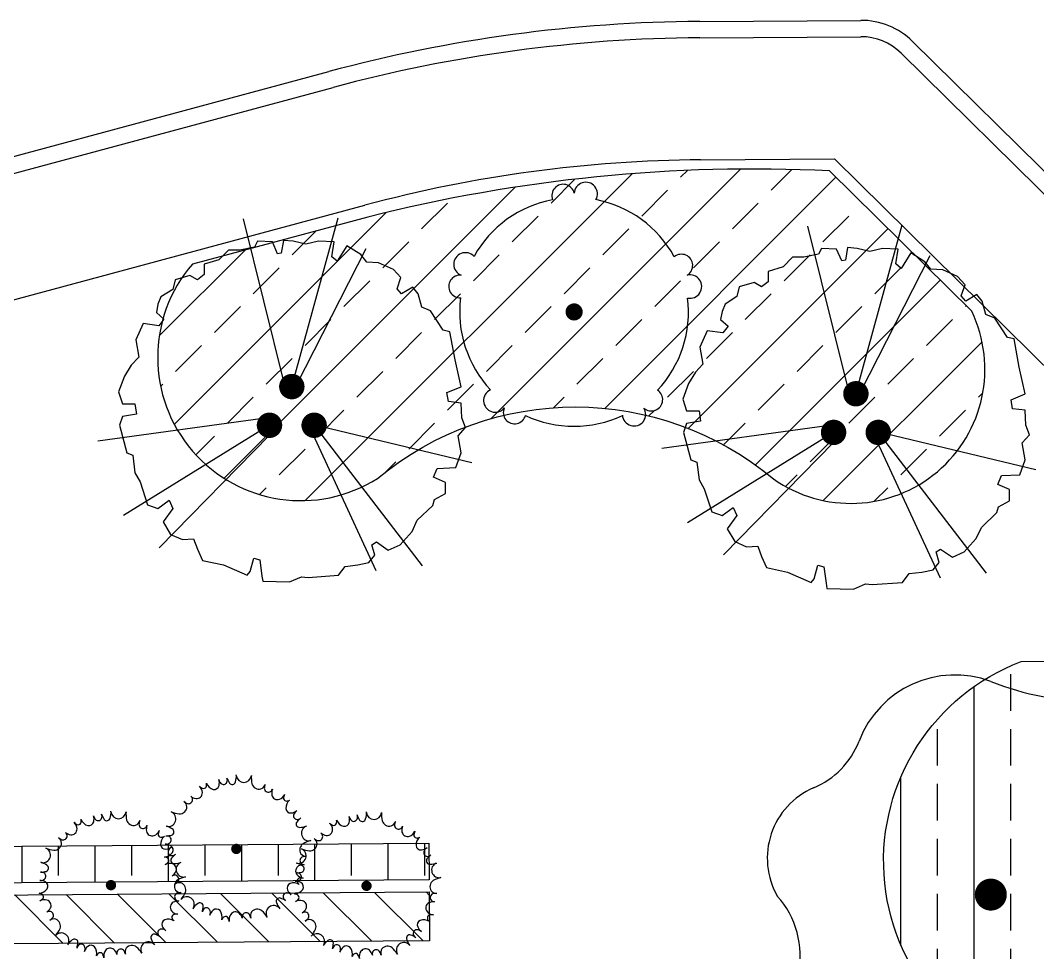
# Model space of a CAD drawing. Header units: feet. Extents: x 919634 to 928945, y 707022 to 708026.
# Drawn here: x 920676.08 to 920717.75, y 707445.08 to 707483.28 of the extents above; entities that cross this region are included whole.
import ezdxf

# ---------------------------------------------------------------- set-up
doc = ezdxf.new("R2010")
doc.units = ezdxf.units.FT
doc.header["$LTSCALE"] = 20
doc.header["$MEASUREMENT"] = 0
for name, color, linetype in [('-u-site-xref', 7, 'Continuous'), ('LK-TREE-013M', 6, 'Continuous'), ('LK-TREE-025M', 2, 'Continuous'), ('LK-TREE-035M', 123, 'Continuous'), ('LK-TREE-050M', 2, 'Continuous'), ('LK-TREE-TRNK', 32, 'Continuous'), ('LP-PATT-SHAR', 4, 'Continuous'), ('LP-SHAR-BRDR-CONT', 123, 'Continuous'), ('LP-TREE', 15, 'Continuous')]:
    doc.layers.add(name, color=color, linetype=linetype)
doc.layers.add('Site Plan$0$SP-CURB', color=3, linetype='Continuous', lineweight=25)
doc.layers.add('Site Plan$0$SP-SIDEWALK', color=2, linetype='Continuous', lineweight=25)
doc.layers.get('-u-site-xref').off()
pattern_1 = [(90, (920409.1467930891, 707331.9921276671), (-3, 0), []), (90, (920410.6467930865, 707333.4921276645), (-3, 0), [1.5, -0.75])]

# ---------------------------------------------------------------- blocks, each defined once
blk = doc.blocks.new('Site Plan')
at = {"layer": 'Site Plan$0$SP-CURB'}
for p, q in [((920703.9082366169, 707483.2345924398), (920710.5018295168, 707483.2776693287)), ((920703.9126137296, 707482.5646067378), (920710.5062066297, 707482.6076836268)), ((920720.8044711292, 707474.3436405186), (920712.6288095665, 707482.4129019997)), ((920720.5312391454, 707473.6719389653), (920712.1581611348, 707481.9360476679)), ((920651.926812622, 707471.2836318972), (920688.7191019981, 707481.1774715543)), ((920652.100801738, 707470.6366173784), (920688.8930911141, 707480.5304570355))]:
    blk.add_line(p, q, dxfattribs=at)
for centre, radius, start, end in [((920704.3002168649, 707423.2358728577), 60, 90.37431622705887, 105.0513866872573), ((920710.5214285293, 707480.2777333496), 3, 45.37526730214879, 90.37431622693227), ((920710.5214285292, 707480.2777333497), 2.330000000037518, 45.37526729949365, 90.37431622364103)]:
    blk.add_arc(centre, radius, start, end, dxfattribs=at)
blk.add_ellipse((920704.3002168649, 707423.2358728577), major_axis=(59.32873388007283, 0.3876031351974234), ratio=1, start_param=1.570796326794897, end_param=1.82695953087341, dxfattribs=at)
at = {"layer": 'Site Plan$0$SP-SIDEWALK'}
for p, q in [((920703.9452787503, 707477.5647134393), (920709.4329710016, 707477.6005653206)), ((920718.4929637713, 707468.6584815376), (920709.4329710016, 707477.6005653206)), ((920659.7396052168, 707467.5131459931, 2.578867369694773e-08), (920690.191517353, 707475.7019904775, 2.315861126608518e-08))]:
    blk.add_line(p, q, dxfattribs=at)
blk.add_arc((920704.3002168649, 707423.2358728577, 0.001307383508379177), 54.33, 90.37431622705887, 105.0513866872573, dxfattribs=at)
blk = doc.blocks.new('TREE-SIMP-005')
at = {"layer": 'LK-TREE-050M'}
for centre, radius, start, end in [((-0.08377323303946582, 0.2740128446012839), 0.2410148314504328, 69.66030257962633, 159.1136661743774), ((0.2415069132607073, 1.096206151856158), 0.643263060235758, 247.9484677748395, 270.591019969107), ((0.2135752346658535, 0.2365424991404055), 0.219177793304975, 356.1089469460936, 80.92588036899413), ((-0.4874905437243342, 0.4274506444509818), 0.1908777990837059, 291.996127445669, 339.2865678889345), ((-0.3442528656520381, 0.08553475810633415), 0.1798612492954901, 113.509049978634, 209.6004086586038), ((0.7466102499786018, 0.1943064552262648), 0.315551059145618, 175.025396269356, 219.3558172424032), ((-0.6576237495174837, -0.1441039940954987), 0.2108728950657779, 348.5773534052316, 41.8886302719907), ((0.3365289680545516, -0.102409677929149), 0.1921463519017287, 283.2700858267119, 30.18650749245099), ((-0.265001679921312, -0.2198436052661314), 0.189005064244361, 169.6436695143773, 258.5100727003751), ((0.5861506970211678, -0.664476605715052), 0.4288702278534303, 119.0130174089601, 149.3178692318655), ((-0.2765590912944447, -0.748742478672515), 0.3446705058437789, 48.53128869969259, 94.3414469668017), ((0.0544451531613106, -0.2900011770143003), 0.2252759235935523, 242.8610345167371, 316.3018933739532)]:
    blk.add_arc(centre, radius, start, end, dxfattribs=at)
at = {"layer": 'LK-TREE-TRNK', "const_width": 0.0375}
blk.add_lwpolyline([(-0.01875000000001137, -7.105427357601002e-15, 1), (0.01874999999998295, -7.105427357601002e-15, 1)], format="xyb", close=True, dxfattribs=at)
blk = doc.blocks.new('TREE-DCID-208')
at = {"layer": 'LK-TREE-013M'}
for p, q in [((0.002221570140164886, 0.07526916604220446), (0.1384640377961546, 0.5735920751646688)), ((-0.08357114908488938, -0.01907001246294726), (-0.5703501843774461, -0.08595924322074211)), ((0.06807861270371518, -0.03879857771401873), (0.3865055728904849, -0.4537296575174707))]:
    blk.add_line(p, q, dxfattribs=at)
at = {"layer": 'LK-TREE-025M'}
for p, q in [((0.0169001688407775, 0.08193974536763449), (0.2215828070808925, 0.4828385083112892)), ((-0.06363547242332857, -0.03879857771402584), (-0.4940948966684005, -0.3050713589170471)), ((0.06975625504964, -0.03722901165738079), (0.5328601105064195, -0.1485639667604062))]:
    blk.add_line(p, q, dxfattribs=at)
at = {"layer": 'LK-TREE-035M'}
for p, q in [((-0.02005751114171517, 0.0867583569020951), (-0.1398999960654237, 0.5698059130878619)), ((-0.06325704160082068, -0.06793503654282063), (-0.3886505299504392, -0.4000236229624932)), ((0.06440541863156568, -0.06468155249014274), (0.2503172832317091, -0.4675737802074593))]:
    blk.add_line(p, q, dxfattribs=at)
at = {"layer": 'LK-TREE-050M'}
blk.add_lwpolyline([(-0.02219505694012014, 0.506330893438431), (-0.02876835268443756, 0.4691044196097351), (-0.03972384559159536, 0.4669146298792413), (-0.05506153566167882, 0.5019513075227309), (-0.09888350729042372, 0.5041411004805809), (-0.1076479016161898, 0.486622760045158), (-0.1514698732449347, 0.4778635914411211), (-0.1843363519664933, 0.4778635914411211), (-0.2128206335251832, 0.4493962894438184), (-0.2566426051539281, 0.4362575349240885), (-0.2566426051539281, 0.4056004399689357), (-0.2763624923868804, 0.3902718924913557), (-0.2982734833844347, 0.4034106470110856), (-0.3420954550131796, 0.3902718924913557), (-0.348668750757497, 0.361804590494053), (-0.3837263280605043, 0.3399066673702862), (-0.3924907223862419, 0.3180087410191703), (-0.3968729195491107, 0.2939210249375606), (-0.3749619337347383, 0.2742128915442876), (-0.3902996238048217, 0.2545047613783709), (-0.4363126940149868, 0.2610741370245577), (-0.4582236798293593, 0.2128987048613311), (-0.4494592855036217, 0.1625334765129054), (-0.4713702713179941, 0.1384457604312956), (-0.4910901585509464, 0.1055988757456561), (-0.5086189472024216, 0.05961323331292334), (-0.4976634542952638, 0.02457655244207757), (-0.4604147784108079, 0.02457655244207757), (-0.4560325812479391, -0.006080539285719055), (-0.4976634542952638, -0.01264991815926919), (-0.5064278486210014, -0.03892742719872189), (-0.484516862806629, -0.1199497472749442), (-0.4669880741551253, -0.1265191261484873), (-0.4604147784108079, -0.1790741442274069), (-0.4450770883407529, -0.2053516532668596), (-0.4231661025263804, -0.2732352188233591), (-0.3924907223862419, -0.284184180385239), (-0.3596242436646833, -0.2600964643036292), (-0.348668750757497, -0.284184180385239), (-0.3771530323161869, -0.3236004439444287), (-0.3552420465018145, -0.3608269177731245), (-0.3201844691988072, -0.3761554652506973), (-0.2873179904772485, -0.3739656722928544), (-0.2763624923868804, -0.4046227672480072), (-0.2610248023167969, -0.4374696519336538), (-0.1996740420365484, -0.4506084064533837), (-0.1295588874305622, -0.4812655014085294), (-0.1207944931047962, -0.4703165398466496), (-0.1098390001976099, -0.4309002762874599), (-0.0923102115461063, -0.4352798589758038), (-0.08573691580178888, -0.4834552943663795), (-0.08354581722036869, -0.4987838418439594), (-0.004666268288616493, -0.5009736348018095), (0.0303913090143908, -0.4856450873242295), (0.05011119624734306, -0.4878348802820796), (0.1399462380862815, -0.4812655014085294), (0.1596661253192053, -0.4549879923690767), (0.1969148012036612, -0.4506084064533837), (0.2297812799252199, -0.4440390308071898), (0.2473100685767236, -0.4221411044560739), (0.2385456742509859, -0.3914840127282773), (0.2516922657395924, -0.3827248408968842), (0.2867498430425997, -0.4068125569784939), (0.3218074203456069, -0.3914840127282773), (0.3568649976486142, -0.3520677459417314), (0.3722026877186693, -0.3192208612560847), (0.4182157579288628, -0.2754250117812092), (0.4225979550917316, -0.2579066713457792), (0.4554644338132903, -0.2403883309103563), (0.4554644338132903, -0.2075414462247096), (0.420406856510283, -0.1922128987471368), (0.4313623494174976, -0.165935389707677), (0.4861398139534288, -0.1637455967498269), (0.5014775040234838, -0.1199497472749442), (0.4927131096977462, -0.06958452215387467), (0.5146240955121186, -0.04549680284490876), (0.5036686026049324, -0.01702950407495507), (0.5014775040234838, 0.02676634539992051), (0.4642288281390563, 0.0311459313156206), (0.4598466309761875, 0.0574234403550804), (0.5014775040234838, 0.07494178079049618), (0.4839487153719801, 0.1537743079088756), (0.4686110253019251, 0.236986420942948), (0.4488911380689729, 0.241366006858641), (0.4116424621845454, 0.2983006108532535), (0.3853492792072757, 0.3092495724151334), (0.3743937863001179, 0.3486658359743231), (0.3590560962300344, 0.368373969367596), (0.3261896175084757, 0.3486658359743231), (0.3130430260198409, 0.3639943834518959), (0.3239985189270271, 0.3968412713648988), (0.3020875331126547, 0.4209289874465156), (0.2582655614839098, 0.4406371176124253), (0.2232079841809025, 0.4428269105702753), (0.2056791955293988, 0.4647248369213912), (0.1640483224820741, 0.491002345960851), (0.1355640409234127, 0.4450167035281254), (0.1202263508533292, 0.4581554580478553), (0.1267996465976466, 0.5019513075227309), (0.08078657638745312, 0.5041411004805809), (0.04353790050302564, 0.4953819286491949), (0.006289224618569733, 0.5041411004805809)], close=True, dxfattribs=at)
at = {"layer": 'LK-TREE-TRNK', "const_width": 0.03749999999999999}
for points in [[(-0.01652842985981806, 0.07526916604221157, 1), (0.02097157014017625, 0.07526916604221157, 1)], [(-0.08238547242333993, -0.03879857771403294, 1), (-0.04488547242334562, -0.03879857771403294, 1)], [(0.04932861270370381, -0.03879857771402584, 1), (0.08682861270369813, -0.03879857771402584, 1)]]:
    blk.add_lwpolyline(points, format="xyb", close=True, dxfattribs=at)
blk = doc.blocks.new('TREE-SIMP-021')
at = {"layer": 'LK-TREE-050M'}
for centre, radius, start, end in [((-0.04799390716075891, 0.5086389940592824), 0.04937740005396271, 12.3744434168969, 201.2618362351385), ((0.0511540410606699, 0.5160329129350814), 0.05101736742949643, 330.3524412592786, 176.4177406316339), ((-0.003777478401218559, 0.003136797043296724), 0.4952442819776592, 100.5015960879655, 151.0925035290089), ((-2.842170943040401e-14, -2.131628207280301e-14), 0.5, 28.85190988865747, 78.98973247718159), ((-0.4749689964509969, 0.2081133238393136), 0.05101736742949643, 42.43331910011396, 248.4177406316341), ((0.4689134968027702, 0.2028230113137681), 0.04937740005396271, 300.3744434168967, 129.2618362351378), ((-0.4985753626810379, 0.1115331750183941), 0.04937740005396271, 84.37444341689746, 273.2618362351384), ((0.5065839324883825, 0.1108125556681472), 0.05101736742949643, 258.3524412592795, 104.4177406316339), ((-2.842170943040401e-14, -2.131628207280301e-14), 0.5, 172.8519098886574, 222.9897324771822), ((-2.842170943040401e-14, -2.131628207280301e-14), 0.5, 316.8519098886569, 6.989732477181856), ((-0.3447010244698276, -0.3874118052906965), 0.05101736742949643, 114.3524412592789, 320.4177406316336), ((0.3377983859684264, -0.3832874793667926), 0.04937740005396271, 228.3744434168969, 57.2618362351381), ((-0.2601426129294566, -0.4397077010247585), 0.04937740005396271, 156.3744434168966, 345.2618362351382), ((0.2619320473717153, -0.4475469871519522), 0.05101736742949643, 183.8540007653813, 32.41774063163366), ((-2.842170943040401e-14, -2.131628207280301e-14), 0.5, 244.8519098886572, 294.9897324771821)]:
    blk.add_arc(centre, radius, start, end, dxfattribs=at)
at = {"layer": 'LK-TREE-TRNK', "const_width": 0.03749999999999999}
blk.add_lwpolyline([(-0.01875000000001137, -2.131628207280301e-14, 1), (0.01874999999998295, -2.131628207280301e-14, 1)], format="xyb", close=True, dxfattribs=at)
blk = doc.blocks.new('TREE-SIMP-050')
at = {"layer": 'LK-TREE-050M'}
for points in [[(-0.217327879187593, 0.4773786169928229, 0.2319409235831661), (-0.1676104671261101, 0.4321676284649527, 0.4036460338651622), (-0.1250247824814039, 0.4596424350364856, 0.1283771511674822), (-0.1267946207183854, 0.5029439559161091, 0.2004560848049677), (-0.1114589603899958, 0.4755629969990025, 0.5121091914827116), (-0.06840131768714741, 0.4833958400625562, 0.2449079070525383), (-0.06887400725514681, 0.5142511698203265, 0.01983770546384903), (-0.05012887402119759, 0.4775730350413312, 0.6492109322906671), (-0.006329458357100748, 0.4869599499713431, 0.09886101778078543), (-1.2281175344242e-05, 0.5364276663579091)], [(-2.842170943040401e-14, 0.5323772633802832, 0.9238698787882456), (0.1092921572607963, 0.5321506702360068, 0.06820127350311533), (0.1137636545370526, 0.4728011374758125, 0.4181610453704602), (0.1789015028607821, 0.4353220680857532, 0.2374339859578812), (0.2097292146456198, 0.4681637965985033, 0.0842579139704569), (0.2031793496502985, 0.4417813810134277, 0.532571963510414), (0.2427821830072787, 0.4133863365660488, 0.2259684077116941), (0.2616220101002682, 0.4325017458724716, 0.1212493247515181), (0.2573996601296926, 0.3907975350497281, 0.4541426145596303), (0.3122404116054156, 0.3603426588818621, 0.2106114980724684), (0.350812673988969, 0.3960290880387731, 0.1438807785519845), (0.3435623464554283, 0.3622922534747062, 0.3522366507910852), (0.3666592882592852, 0.3471527622798334, 0.1238093590723205), (0.3872949804066934, 0.354533307943683)], [(-0.5063208654652271, 0.1645136218033301, 0.9238698787882458), (-0.47233222863332, 0.2683866190137891, 0.06820127350311533), (-0.414505700114006, 0.2542992514048521, 0.4181610453704602), (-0.3587322848368615, 0.304667357135699, 0.2374339859578812), (-0.3804403379060943, 0.3441349055462268, 0.0842579139704569), (-0.3573731892427077, 0.3297529989931149, 0.532571963510414), (-0.3181299486578553, 0.3586429804307514, 0.2259684077116941), (-0.3304879564975352, 0.3824677070835349, 0.1212493247515181), (-0.2921296729347489, 0.3655647037487171, 0.4541426145596303), (-0.246218640312037, 0.4083102835007679, 0.2106114980724684), (-0.2682389667170071, 0.4560223980669349, 0.1438807785519845), (-0.2383938047883305, 0.4387016716041785, 0.3522366507910852), (-0.2168579454985604, 0.4559898085478196, 0.1238093590723205), (-0.2175004819817445, 0.477896232070762)], [(0.3868560364105633, 0.3542092010759319, 0.2319409235831661), (0.3592213564063229, 0.2929541685739423, 0.4036460338651622), (0.3985111505024292, 0.2609429578394611, 0.1283771511674822), (0.4391464340079665, 0.2760070798616283, 0.2004560848049677), (0.4178445742688837, 0.2529608185469385, 0.5121091914827116), (0.438599594038493, 0.2144310484990086, 0.2449079070525383), (0.4677986873574866, 0.2244154242550138, 0.01983770546384903), (0.4387082730014811, 0.1952535761753609, 0.6492109322906671), (0.4611705233974703, 0.156498572736254, 0.09886101778078543), (0.5101692325187912, 0.1657769452493199)], [(-0.5211720524514476, -0.05917299027196066, 0.2319409235831661), (-0.462810321960518, -0.02585988534517014, 0.4036460338651622), (-0.4757807155120304, 0.02313168968483836, 0.1283771511674822), (-0.5175098192026155, 0.03482937933084429, 0.2004560848049677), (-0.4867300001406534, 0.04095327739020149, 0.5121091914827116), (-0.4808739332444532, 0.08432401067994988, 0.2449079070525383), (-0.5103651647825984, 0.09340927744833039, 0.01983770546384903), (-0.4696896209643455, 0.09990279159061544, 0.6492109322906671), (-0.4650823437925737, 0.1444592275059762, 0.09886101778078543), (-0.51017682270259, 0.1657535850656444)], [(0.5063208654651987, 0.1645136218033301, 0.9238698787882456), (0.5398784965242669, 0.06050058232808908, 0.06820127350311533), (0.4848155053022936, 0.03790792147479749, 0.4181610453704602), (0.4692994942432449, -0.0356235230058175, 0.2374339859578812), (0.5100601209908859, -0.05479376694616889, 0.0842579139704569), (0.4829449331386684, -0.05671708992996116, 0.532571963510414), (0.4681775896192164, -0.1031561739481432, 0.2259684077116941), (0.4921792509445595, -0.1151669279406917, 0.1212493247515181), (0.4512114115875363, -0.1240385443683181, 0.4541426145596303), (0.4391938273454059, -0.1856062727152761, 0.2106114980724684), (0.4850531229264163, -0.2112629611253638, 0.1438807785519845), (0.4507270121524414, -0.2147927450960267, 0.3522366507910852), (0.4434658479336235, -0.2414376021704783, 0.1238093590723205), (0.4568619435453058, -0.2587825976176461)], [(-0.312923504070767, -0.430702253493493, 0.9238698787882453), (-0.4012095285382031, -0.3662786175598285, 0.06820127350311533), (-0.3699422657381035, -0.3156355567939642, 0.4181610453704602), (-0.4006102477518994, -0.2470272861133012, 0.2374339859578812), (-0.4448542741631059, -0.2554767282557151, 0.0842579139704569), (-0.4240481272702539, -0.237982819743479, 0.532571963510414), (-0.439397304117108, -0.1917327848332917, 0.2259684077116941), (-0.4658748000882724, -0.1961237032956191, 0.1212493247515181), (-0.437945727125765, -0.1648661230457478, 0.4541426145596303), (-0.4644118999820535, -0.1079930257222941, 0.2106114980724684), (-0.5165934725272621, -0.1141917464021844, 0.1438807785519845), (-0.4908978205220365, -0.09115970950193741, 0.3522366507910852), (-0.5006848693078894, -0.06533556207373437, 0.1238093590723205), (-0.5217176708409283, -0.05917719342845373)], [(0.4564180584423525, -0.2584652915999612, 0.2319409235831661), (0.3896214748700402, -0.251111995140306, 0.4036460338651622), (0.3713182183876995, -0.2983708179667701, 0.1283771511674822), (0.3982020429736224, -0.3323621994260293, 0.2004560848049677), (0.3697011093028664, -0.3192246133150149, 0.5121091914827116), (0.3394707742548349, -0.3508701638469063, 0.2449079070525383), (0.3579894959346177, -0.3755548100310122, 0.01983770546384903), (0.3212654978818534, -0.3568996885399969, 0.6492109322906671), (0.2913485164262966, -0.3902385128295052, 0.09886101778078543), (0.3153142068863986, -0.4339718796427121)], [(-0.1047741632139605, -0.5139495361968756, 0.2319409235831661), (-0.1184220421897919, -0.4481499165534615, 0.4036460338651622), (-0.1690238708967797, -0.4453462645940434, 0.1283771511674822), (-0.1930440370606448, -0.481418215682595, 0.2004560848049677), (-0.1893567230411861, -0.4502524796211702, 0.5121091914827116), (-0.2287951173617842, -0.4312807353946511, 0.2449079070525383), (-0.2465490112544728, -0.4565210614927011, 0.01983770546384903), (-0.2401552758978482, -0.4158297142673462, 0.6492109322906671), (-0.2811072376741777, -0.3976792373841107, 0.09886101778078543), (-0.3152943355273123, -0.4339863170302038)], [(0.3129235040707385, -0.430702253493493, 0.9238698787882456), (0.2243711033863747, -0.4947592540180992, 0.06820127350311533), (0.1858688060126781, -0.4493727535615335, 0.4181610453704602), (0.1111415354846486, -0.4573386161023762, 0.2374339859578812), (0.1055052764326092, -0.5020282069428816, 0.0842579139704569), (0.09529703372393783, -0.476834470333138, 0.532571963510414), (0.04656748014838286, -0.4771403582154079, 0.2259684077116941), (0.04256149554092303, -0.5036788217197383, 0.1212493247515181), (0.02146432834319967, -0.4674575713844149, 0.4541426145596303), (-0.04080369865681632, -0.4750536439451025, 0.2106114980724684), (-0.05103335767117301, -0.5265967785782095, 0.1438807785519845), (-0.06499773329755953, -0.495041470480956, 0.3522366507910852), (-0.09258232138651579, -0.4963694065834758, 0.1238093590723205), (-0.1049387711293832, -0.5144697489683807)]]:
    blk.add_lwpolyline(points, format="xyb", dxfattribs=at)
at = {"layer": 'LK-TREE-TRNK', "const_width": 0.03749999999999999}
blk.add_lwpolyline([(-0.01875000000001137, -7.105427357601002e-15, 1), (0.01874999999998295, -7.105427357601002e-15, 1)], format="xyb", close=True, dxfattribs=at)

msp = doc.modelspace()

# ---------------------------------------------------------------- block references
at = {"layer": '-u-site-xref'}
msp.add_blockref('Site Plan', (0, 0), dxfattribs=at)

# ---------------------------------------------------------------- next in the draw order: hatches: boundary and pattern name
at = {"layer": 'LP-PATT-SHAR'}
h = msp.add_hatch(dxfattribs=at)
h.set_pattern_fill('ANSI33', color=256, scale=12)
h.set_pattern_definition([(45, (920681.9077249514, 707457.7588510984), (-2.121320343559643, 2.121320343559643), []), (45, (920684.0290452914, 707457.7588510984), (-2.121320343559643, 2.121320343559643), [1.5, -0.75])])
edge = h.paths.add_edge_path()
edge.add_arc((920698.8084760184, 707454.7710201857), 12.66733448447987, 50.119608400832874, 129.729074487766, ccw=False)
edge.add_arc((920710.0955029047, 707468.9806638495), 5.492451436457241, 234.8144294608556, 385.6319112137101)
edge.add_line((920715.0474517187, 707471.3566322259), (920709.2174584006, 707477.1107525689))
edge.add_arc((920706.0942578603, 707412.9850624021), 64.20170185429966, 87.21164923946486, 104.2250603344196)
edge.add_line((920690.3178848347, 707475.2182093187), (920683.1252724176, 707473.2946803945))
edge.add_arc((920687.5710501313, 707469.467548733), 5.866163672676545, 139.2766040215297, 302.3739522199555)
h = msp.add_hatch(dxfattribs=at)
h.set_pattern_fill('ANSI33', color=256, scale=12, angle=45)
h.set_pattern_definition(pattern_1)
edge = h.paths.add_edge_path()
edge.add_line((920717.0689459945, 707457.0066700855), (920780.849220969, 707457.4624776351))
edge.add_line((920780.849220969, 707457.4624776351), (920780.8599206072, 707455.9625157964))
edge.add_line((920780.8599206072, 707455.9625157964), (920718.0288583916, 707455.5170273148))
edge.add_line((920718.0288583916, 707455.5170273148), (920718.1248252742, 707440.3316299896))
edge.add_arc((920720.188731477, 707448.8332681629), 8.748574766476363, 110.89184307358309, 256.3545280729188, ccw=False)
h = msp.add_hatch(dxfattribs=at)
h.set_pattern_fill('ANSI33', color=256, scale=12, angle=45)
h.set_pattern_definition(pattern_1)
h.paths.add_polyline_path([(920661.3008786766, 707449.3401059039), (920692.8101295745, 707449.56399803), (920692.8208292127, 707448.0640361913), (920661.2773778959, 707447.8399014088)])
h = msp.add_hatch(dxfattribs=at)
h.set_pattern_fill('ANSI31', color=256, scale=12, angle=90)
h.set_pattern_definition([(135, (920648.3487525005, 707445.2455621618), (-1.060660171779821, -1.060660171779821), [])])
h.paths.add_polyline_path([(920645.3470475326, 707445.2266513506), (920645.3321385193, 707447.2265957801), (920692.824263429, 707447.5694479087), (920692.8391724423, 707445.5695034792)])

# ---------------------------------------------------------------- next in the draw order: linework, layer by layer
at = {"layer": 'LP-SHAR-BRDR-CONT'}
msp.add_lwpolyline([(920690.7120457712, 707464.5131544587, -0.3620416632105134), (920706.9306067997, 707464.491737984, 0.7730096820607584), (920715.0474517187, 707471.3566322259), (920709.2174584006, 707477.1107525689, 0.07437167709174176), (920690.3178848347, 707475.2182093187), (920683.1252724176, 707473.2946803945, 0.862395523278239), (920690.7120457712, 707464.5131544587, 8.687773932640608)], format="xyb", close=True, dxfattribs=at)
at = {"layer": 'LP-SHAR-BRDR-CONT', "elevation": 5.839575158160337e-06}
msp.add_lwpolyline([(920717.0689459945, 707457.0066700855), (920780.849220969, 707457.4624776351), (920780.8599206072, 707455.9625157964), (920718.0288583916, 707455.5170273148), (920718.1248252742, 707440.3316299896, -0.7363391711593329), (920717.0689459945, 707457.0066700855)], format="xyb", close=True, dxfattribs=at)
at = {"layer": 'LP-SHAR-BRDR-CONT', "elevation": -9.049862120363472e-07}
for points in [[(920661.3008786766, 707449.3401059039), (920692.8101295745, 707449.56399803), (920692.8208292127, 707448.0640361913), (920661.2773778959, 707447.8399014088)], [(920645.3470475326, 707445.2266513506), (920645.3321385193, 707447.2265957801), (920692.824263429, 707447.5694479087), (920692.8391724423, 707445.5695034792)]]:
    msp.add_lwpolyline(points, close=True, dxfattribs=at)

# ---------------------------------------------------------------- next in the draw order: block references
at = {"layer": 'LP-TREE'}
for name, p, xscale, yscale, zscale in [('TREE-SIMP-021', (920698.7625091827, 707471.3318199564), 9.371629607353729, 9.371629607353729, 9.371629607353729), ('TREE-DCID-208', (920687.1685842918, 707467.2276440647), 13.88739792285958, 13.88739792285958, 13.88739792285958), ('TREE-DCID-208', (920710.27454274, 707466.9349587662), 13.88739792285958, 13.88739792285958, 13.88739792285958), ('TREE-SIMP-005', (920715.8309471394, 707447.461500463, 6.244606743046851e-06), 17.4705586228176, 17.4705586228176, 18.91141011540282), ('TREE-SIMP-050', (920684.9260390475, 707449.3336466469, 3.955485671091341e-06), 5.644272837357521, 5.644272837357521, 6.584984976917108), ('TREE-SIMP-050', (920679.7920392547, 707447.8486405577, 3.955485671091341e-06), 5.644272837357521, 5.644272837357521, 6.584984976917108), ('TREE-SIMP-050', (920690.2592671809, 707447.8201211198, 3.955485671091341e-06), 5.644272837357521, 5.644272837357521, 6.584984976917108)]:
    msp.add_blockref(name, p, dxfattribs=dict(at, xscale=xscale, yscale=yscale, zscale=zscale))

doc.saveas('drawing.dxf')
